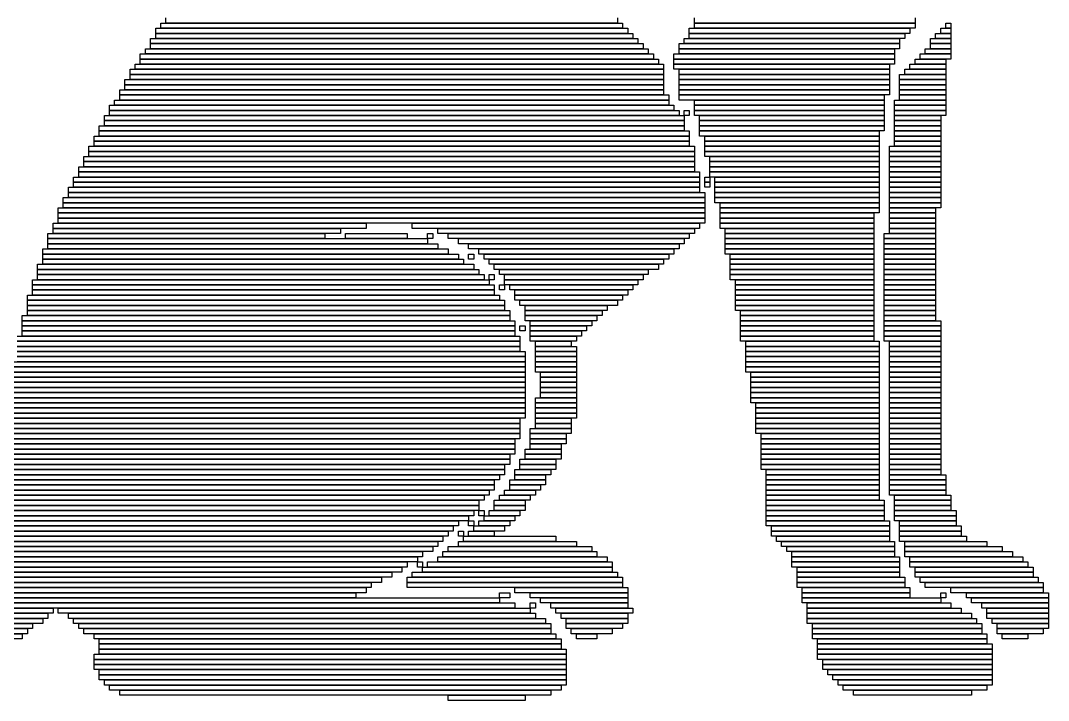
# Model space of a CAD drawing. Extents: x 95 to 861, y 112 to 960.
# Drawn here: x 195.7 to 396, y 600 to 732.5 of the extents above; entities that cross this region are included whole.
import ezdxf

# ---------------------------------------------------------------- set-up
doc = ezdxf.new("R2010")
doc.units = 0

msp = doc.modelspace()

# ---------------------------------------------------------------- linework, layer by layer
for p, q in [((223, 732), (313, 732)), ((223, 731), (223, 732)), ((224, 732), (224, 733)), ((312, 732), (224, 732)), ((312, 733), (312, 732)), ((313, 732), (313, 731)), ((327, 732), (327, 733)), ((370, 732), (327, 732)), ((327, 732), (370, 732)), ((327, 731), (327, 732)), ((370, 733), (370, 732)), ((370, 732), (370, 731)), ((376, 732), (377, 732)), ((376, 731), (376, 732)), ((377, 732), (377, 731)), ((222, 731), (314, 731)), ((222, 730), (222, 731)), ((314, 730), (222, 730)), ((222, 730), (315, 730)), ((222, 729), (222, 730)), ((313, 731), (223, 731)), ((314, 731), (314, 730)), ((315, 730), (315, 729)), ((326, 731), (369, 731)), ((326, 730), (326, 731)), ((369, 730), (326, 730)), ((326, 730), (368, 730)), ((326, 729), (326, 730)), ((370, 731), (327, 731)), ((368, 730), (368, 729)), ((369, 731), (369, 730)), ((374, 730), (377, 730)), ((374, 729), (374, 730)), ((375, 731), (377, 731)), ((375, 730), (375, 731)), ((377, 730), (375, 730)), ((377, 731), (376, 731)), ((377, 731), (377, 730)), ((377, 730), (377, 729)), ((221, 729), (316, 729)), ((221, 728), (221, 729)), ((316, 728), (221, 728)), ((221, 728), (317, 728)), ((221, 727), (221, 728)), ((315, 729), (222, 729)), ((316, 729), (316, 728)), ((317, 728), (317, 727)), ((324, 728), (367, 728)), ((324, 727), (324, 728)), ((325, 729), (367, 729)), ((325, 728), (325, 729)), ((367, 728), (325, 728)), ((368, 729), (326, 729)), ((367, 729), (367, 728)), ((367, 728), (367, 727)), ((373, 729), (377, 729)), ((373, 728), (373, 729)), ((377, 728), (373, 728)), ((373, 728), (377, 728)), ((373, 727), (373, 728)), ((377, 729), (374, 729)), ((377, 729), (377, 728)), ((377, 728), (377, 727)), ((219, 726), (319, 726)), ((219, 725), (219, 726)), ((220, 727), (318, 727)), ((220, 726), (220, 727)), ((318, 726), (220, 726)), ((317, 727), (221, 727)), ((318, 727), (318, 726)), ((319, 726), (319, 725)), ((323, 726), (366, 726)), ((323, 725), (323, 726)), ((367, 727), (324, 727)), ((324, 727), (366, 727)), ((324, 726), (324, 727)), ((366, 726), (324, 726)), ((366, 727), (366, 726)), ((366, 726), (366, 725)), ((371, 726), (377, 726)), ((371, 725), (371, 726)), ((372, 727), (377, 727)), ((372, 726), (372, 727)), ((377, 726), (372, 726)), ((377, 727), (373, 727)), ((377, 727), (377, 726)), ((377, 726), (377, 725)), ((218, 724), (321, 724)), ((218, 723), (218, 724)), ((319, 725), (219, 725)), ((219, 725), (320, 725)), ((219, 724), (219, 725)), ((320, 724), (219, 724)), ((320, 725), (320, 724)), ((321, 724), (321, 723)), ((366, 725), (323, 725)), ((323, 725), (366, 725)), ((323, 724), (323, 725)), ((366, 724), (323, 724)), ((323, 724), (365, 724)), ((323, 723), (323, 724)), ((365, 724), (365, 723)), ((366, 725), (366, 724)), ((369, 724), (376, 724)), ((369, 723), (369, 724)), ((370, 725), (376, 725)), ((370, 724), (370, 725)), ((376, 724), (370, 724)), ((377, 725), (371, 725)), ((376, 725), (376, 724)), ((376, 724), (376, 723)), ((217, 723), (321, 723)), ((217, 722), (217, 723)), ((321, 722), (217, 722)), ((217, 722), (321, 722)), ((217, 721), (217, 722)), ((321, 723), (218, 723)), ((321, 723), (321, 722)), ((321, 722), (321, 721)), ((365, 723), (323, 723)), ((324, 723), (365, 723)), ((324, 722), (324, 723)), ((365, 722), (324, 722)), ((324, 722), (365, 722)), ((324, 721), (324, 722)), ((365, 723), (365, 722)), ((365, 722), (365, 721)), ((367, 722), (376, 722)), ((367, 721), (367, 722)), ((368, 723), (376, 723)), ((368, 722), (368, 723)), ((376, 722), (368, 722)), ((376, 723), (369, 723)), ((376, 723), (376, 722)), ((376, 722), (376, 721)), ((216, 721), (321, 721)), ((216, 720), (216, 721)), ((321, 720), (216, 720)), ((216, 720), (321, 720)), ((216, 719), (216, 720)), ((321, 721), (217, 721)), ((321, 721), (321, 720)), ((321, 720), (321, 719)), ((365, 721), (324, 721)), ((324, 721), (365, 721)), ((324, 720), (324, 721)), ((365, 720), (324, 720)), ((324, 720), (365, 720)), ((324, 719), (324, 720)), ((365, 721), (365, 720)), ((365, 720), (365, 719)), ((376, 721), (367, 721)), ((367, 721), (376, 721)), ((367, 720), (367, 721)), ((376, 720), (367, 720)), ((367, 720), (376, 720)), ((367, 719), (367, 720)), ((376, 721), (376, 720)), ((376, 720), (376, 719)), ((215, 719), (321, 719)), ((215, 718), (215, 719)), ((321, 718), (215, 718)), ((215, 718), (322, 718)), ((215, 717), (215, 718)), ((321, 719), (216, 719)), ((321, 719), (321, 718)), ((322, 718), (322, 717)), ((365, 719), (324, 719)), ((324, 719), (365, 719)), ((324, 718), (324, 719)), ((365, 718), (324, 718)), ((324, 718), (364, 718)), ((324, 717), (324, 718)), ((364, 718), (364, 717)), ((365, 719), (365, 718)), ((376, 719), (367, 719)), ((367, 719), (376, 719)), ((367, 718), (367, 719)), ((376, 718), (367, 718)), ((367, 718), (376, 718)), ((367, 717), (367, 718)), ((376, 719), (376, 718)), ((376, 718), (376, 717)), ((213, 716), (323, 716)), ((213, 715), (213, 716)), ((214, 717), (322, 717)), ((214, 716), (214, 717)), ((322, 716), (214, 716)), ((322, 717), (215, 717)), ((322, 717), (322, 716)), ((323, 716), (323, 715)), ((364, 717), (324, 717)), ((327, 717), (364, 717)), ((327, 716), (327, 717)), ((364, 716), (327, 716)), ((327, 716), (364, 716)), ((327, 715), (327, 716)), ((364, 717), (364, 716)), ((364, 716), (364, 715)), ((366, 717), (376, 717)), ((366, 716), (366, 717)), ((376, 716), (366, 716)), ((366, 716), (376, 716)), ((366, 715), (366, 716)), ((376, 717), (367, 717)), ((376, 717), (376, 716)), ((376, 716), (376, 715)), ((212, 714), (325, 714)), ((212, 713), (212, 714)), ((323, 715), (213, 715)), ((213, 715), (324, 715)), ((213, 714), (213, 715)), ((324, 714), (213, 714)), ((324, 715), (324, 714)), ((325, 715), (326, 715)), ((325, 714), (325, 715)), ((326, 714), (325, 714)), ((325, 714), (325, 713)), ((326, 715), (326, 714)), ((364, 715), (327, 715)), ((327, 715), (364, 715)), ((327, 714), (327, 715)), ((364, 714), (327, 714)), ((328, 714), (364, 714)), ((328, 713), (328, 714)), ((364, 715), (364, 714)), ((364, 714), (364, 713)), ((376, 715), (366, 715)), ((366, 715), (376, 715)), ((366, 714), (366, 715)), ((376, 714), (366, 714)), ((366, 714), (375, 714)), ((366, 713), (366, 714)), ((375, 714), (375, 713)), ((376, 715), (376, 714)), ((211, 712), (325, 712)), ((211, 711), (211, 712)), ((325, 713), (212, 713)), ((212, 713), (325, 713)), ((212, 712), (212, 713)), ((325, 712), (212, 712)), ((325, 713), (325, 712)), ((325, 712), (325, 711)), ((364, 713), (328, 713)), ((328, 713), (364, 713)), ((328, 712), (328, 713)), ((364, 712), (328, 712)), ((328, 712), (364, 712)), ((328, 711), (328, 712)), ((364, 713), (364, 712)), ((364, 712), (364, 711)), ((375, 713), (366, 713)), ((366, 713), (375, 713)), ((366, 712), (366, 713)), ((375, 712), (366, 712)), ((366, 712), (375, 712)), ((366, 711), (366, 712)), ((375, 713), (375, 712)), ((375, 712), (375, 711)), ((210, 710), (326, 710)), ((210, 709), (210, 710)), ((325, 711), (211, 711)), ((211, 711), (326, 711)), ((211, 710), (211, 711)), ((326, 710), (211, 710)), ((326, 711), (326, 710)), ((326, 710), (326, 709)), ((364, 711), (328, 711)), ((328, 711), (363, 711)), ((328, 710), (328, 711)), ((363, 710), (328, 710)), ((329, 710), (363, 710)), ((329, 709), (329, 710)), ((363, 711), (363, 710)), ((363, 710), (363, 709)), ((375, 711), (366, 711)), ((366, 711), (375, 711)), ((366, 710), (366, 711)), ((375, 710), (366, 710)), ((366, 710), (375, 710)), ((366, 709), (366, 710)), ((375, 711), (375, 710)), ((375, 710), (375, 709)), ((209, 708), (327, 708)), ((209, 707), (209, 708)), ((326, 709), (210, 709)), ((210, 709), (326, 709)), ((210, 708), (210, 709)), ((326, 708), (210, 708)), ((326, 709), (326, 708)), ((327, 708), (327, 707)), ((363, 709), (329, 709)), ((329, 709), (363, 709)), ((329, 708), (329, 709)), ((363, 708), (329, 708)), ((329, 708), (363, 708)), ((329, 707), (329, 708)), ((363, 709), (363, 708)), ((363, 708), (363, 707)), ((365, 708), (375, 708)), ((365, 707), (365, 708)), ((375, 709), (366, 709)), ((366, 709), (375, 709)), ((366, 708), (366, 709)), ((375, 708), (366, 708)), ((375, 709), (375, 708)), ((375, 708), (375, 707)), ((208, 706), (327, 706)), ((208, 705), (208, 706)), ((327, 707), (209, 707)), ((209, 707), (327, 707)), ((209, 706), (209, 707)), ((327, 706), (209, 706)), ((327, 707), (327, 706)), ((327, 706), (327, 705)), ((363, 707), (329, 707)), ((329, 707), (363, 707)), ((329, 706), (329, 707)), ((363, 706), (329, 706)), ((330, 706), (363, 706)), ((330, 705), (330, 706)), ((363, 707), (363, 706)), ((363, 706), (363, 705)), ((375, 707), (365, 707)), ((365, 707), (375, 707)), ((365, 706), (365, 707)), ((375, 706), (365, 706)), ((365, 706), (375, 706)), ((365, 705), (365, 706)), ((375, 707), (375, 706)), ((375, 706), (375, 705)), ((207, 704), (327, 704)), ((207, 703), (207, 704)), ((327, 705), (208, 705)), ((208, 705), (327, 705)), ((208, 704), (208, 705)), ((327, 704), (208, 704)), ((327, 705), (327, 704)), ((327, 704), (327, 703)), ((363, 705), (330, 705)), ((330, 705), (363, 705)), ((330, 704), (330, 705)), ((363, 704), (330, 704)), ((330, 704), (363, 704)), ((330, 703), (330, 704)), ((363, 705), (363, 704)), ((363, 704), (363, 703)), ((375, 705), (365, 705)), ((365, 705), (375, 705)), ((365, 704), (365, 705)), ((375, 704), (365, 704)), ((365, 704), (375, 704)), ((365, 703), (365, 704)), ((375, 705), (375, 704)), ((375, 704), (375, 703)), ((206, 702), (328, 702)), ((206, 701), (206, 702)), ((327, 703), (207, 703)), ((207, 703), (328, 703)), ((207, 702), (207, 703)), ((328, 702), (207, 702)), ((328, 703), (328, 702)), ((328, 702), (328, 701)), ((329, 702), (330, 702)), ((329, 701), (329, 702)), ((363, 703), (330, 703)), ((330, 703), (363, 703)), ((330, 702), (330, 703)), ((363, 702), (330, 702)), ((330, 702), (330, 701)), ((331, 702), (363, 702)), ((331, 701), (331, 702)), ((363, 703), (363, 702)), ((363, 702), (363, 701)), ((375, 703), (365, 703)), ((365, 703), (375, 703)), ((365, 702), (365, 703)), ((375, 702), (365, 702)), ((365, 702), (375, 702)), ((365, 701), (365, 702)), ((375, 703), (375, 702)), ((375, 702), (375, 701)), ((205, 700), (328, 700)), ((205, 699), (205, 700)), ((328, 701), (206, 701)), ((206, 701), (328, 701)), ((206, 700), (206, 701)), ((328, 700), (206, 700)), ((328, 701), (328, 700)), ((328, 700), (328, 699)), ((330, 701), (329, 701)), ((329, 701), (330, 701)), ((329, 700), (329, 701)), ((330, 700), (329, 700)), ((330, 701), (330, 700)), ((363, 701), (331, 701)), ((331, 701), (363, 701)), ((331, 700), (331, 701)), ((363, 700), (331, 700)), ((331, 700), (363, 700)), ((331, 699), (331, 700)), ((363, 701), (363, 700)), ((363, 700), (363, 699)), ((375, 701), (365, 701)), ((365, 701), (375, 701)), ((365, 700), (365, 701)), ((375, 700), (365, 700)), ((365, 700), (375, 700)), ((365, 699), (365, 700)), ((375, 701), (375, 700)), ((375, 700), (375, 699)), ((204, 698), (329, 698)), ((204, 697), (204, 698)), ((328, 699), (205, 699)), ((205, 699), (329, 699)), ((205, 698), (205, 699)), ((329, 698), (205, 698)), ((329, 699), (329, 698)), ((329, 698), (329, 697)), ((363, 699), (331, 699)), ((331, 699), (363, 699)), ((331, 698), (331, 699)), ((363, 698), (331, 698)), ((331, 698), (363, 698)), ((331, 697), (331, 698)), ((363, 699), (363, 698)), ((363, 698), (363, 697)), ((375, 699), (365, 699)), ((365, 699), (375, 699)), ((365, 698), (365, 699)), ((375, 698), (365, 698)), ((365, 698), (375, 698)), ((365, 697), (365, 698)), ((375, 699), (375, 698)), ((375, 698), (375, 697)), ((203, 696), (329, 696)), ((203, 695), (203, 696)), ((329, 697), (204, 697)), ((204, 697), (329, 697)), ((204, 696), (204, 697)), ((329, 696), (204, 696)), ((329, 697), (329, 696)), ((329, 696), (329, 695)), ((363, 697), (331, 697)), ((332, 697), (363, 697)), ((332, 696), (332, 697)), ((363, 696), (332, 696)), ((332, 696), (363, 696)), ((332, 695), (332, 696)), ((363, 697), (363, 696)), ((363, 696), (363, 695)), ((375, 697), (365, 697)), ((365, 697), (375, 697)), ((365, 696), (365, 697)), ((375, 696), (365, 696)), ((365, 696), (374, 696)), ((365, 695), (365, 696)), ((374, 696), (374, 695)), ((375, 697), (375, 696)), ((329, 695), (203, 695)), ((203, 695), (329, 695)), ((203, 694), (203, 695)), ((329, 694), (203, 694)), ((203, 694), (329, 694)), ((203, 693), (203, 694)), ((329, 695), (329, 694)), ((329, 694), (329, 693)), ((363, 695), (332, 695)), ((332, 695), (362, 695)), ((332, 694), (332, 695)), ((362, 694), (332, 694)), ((332, 694), (362, 694)), ((332, 693), (332, 694)), ((362, 695), (362, 694)), ((362, 694), (362, 693)), ((374, 695), (365, 695)), ((365, 695), (374, 695)), ((365, 694), (365, 695)), ((374, 694), (365, 694)), ((365, 694), (374, 694)), ((365, 693), (365, 694)), ((374, 695), (374, 694)), ((374, 694), (374, 693)), ((202, 693), (263, 693)), ((202, 692), (202, 693)), ((263, 692), (202, 692)), ((202, 692), (258, 692)), ((202, 691), (202, 692)), ((329, 693), (203, 693)), ((258, 692), (258, 691)), ((263, 693), (263, 692)), ((272, 693), (328, 693)), ((272, 692), (272, 693)), ((328, 692), (272, 692)), ((277, 692), (327, 692)), ((277, 691), (277, 692)), ((327, 692), (327, 691)), ((328, 693), (328, 692)), ((362, 693), (332, 693)), ((332, 693), (362, 693)), ((332, 692), (332, 693)), ((362, 692), (332, 692)), ((333, 692), (362, 692)), ((333, 691), (333, 692)), ((362, 693), (362, 692)), ((362, 692), (362, 691)), ((374, 693), (365, 693)), ((365, 693), (374, 693)), ((365, 692), (365, 693)), ((374, 692), (365, 692)), ((365, 692), (374, 692)), ((365, 691), (365, 692)), ((374, 693), (374, 692)), ((374, 692), (374, 691)), ((201, 691), (255, 691)), ((201, 690), (201, 691)), ((255, 690), (201, 690)), ((201, 690), (275, 690)), ((201, 689), (201, 690)), ((258, 691), (202, 691)), ((255, 691), (255, 690)), ((259, 691), (271, 691)), ((259, 690), (259, 691)), ((271, 690), (259, 690)), ((271, 691), (271, 690)), ((275, 691), (276, 691)), ((275, 690), (275, 691)), ((276, 690), (275, 690)), ((275, 690), (275, 689)), ((276, 691), (276, 690)), ((327, 691), (277, 691)), ((279, 691), (326, 691)), ((279, 690), (279, 691)), ((326, 690), (279, 690)), ((281, 690), (325, 690)), ((281, 689), (281, 690)), ((325, 690), (325, 689)), ((326, 691), (326, 690)), ((362, 691), (333, 691)), ((333, 691), (362, 691)), ((333, 690), (333, 691)), ((362, 690), (333, 690)), ((333, 690), (362, 690)), ((333, 689), (333, 690)), ((362, 691), (362, 690)), ((362, 690), (362, 689)), ((364, 691), (374, 691)), ((364, 690), (364, 691)), ((374, 690), (364, 690)), ((364, 690), (374, 690)), ((364, 689), (364, 690)), ((374, 691), (365, 691)), ((374, 691), (374, 690)), ((374, 690), (374, 689)), ((200, 688), (279, 688)), ((200, 687), (200, 688)), ((275, 689), (201, 689)), ((201, 689), (277, 689)), ((201, 688), (201, 689)), ((277, 688), (201, 688)), ((277, 689), (277, 688)), ((279, 688), (279, 687)), ((325, 689), (281, 689)), ((283, 689), (324, 689)), ((283, 688), (283, 689)), ((324, 688), (283, 688)), ((285, 688), (323, 688)), ((285, 687), (285, 688)), ((323, 688), (323, 687)), ((324, 689), (324, 688)), ((362, 689), (333, 689)), ((333, 689), (362, 689)), ((333, 688), (333, 689)), ((362, 688), (333, 688)), ((333, 688), (362, 688)), ((333, 687), (333, 688)), ((362, 689), (362, 688)), ((362, 688), (362, 687)), ((374, 689), (364, 689)), ((364, 689), (374, 689)), ((364, 688), (364, 689)), ((374, 688), (364, 688)), ((364, 688), (374, 688)), ((364, 687), (364, 688)), ((374, 689), (374, 688)), ((374, 688), (374, 687)), ((279, 687), (200, 687)), ((200, 687), (281, 687)), ((200, 686), (200, 687)), ((281, 686), (200, 686)), ((200, 686), (282, 686)), ((200, 685), (200, 686)), ((281, 687), (281, 686)), ((282, 686), (282, 685)), ((283, 687), (284, 687)), ((283, 686), (283, 687)), ((284, 686), (283, 686)), ((284, 687), (284, 686)), ((323, 687), (285, 687)), ((286, 687), (322, 687)), ((286, 686), (286, 687)), ((322, 686), (286, 686)), ((287, 686), (321, 686)), ((287, 685), (287, 686)), ((321, 686), (321, 685)), ((322, 687), (322, 686)), ((362, 687), (333, 687)), ((334, 687), (362, 687)), ((334, 686), (334, 687)), ((362, 686), (334, 686)), ((334, 686), (362, 686)), ((334, 685), (334, 686)), ((362, 687), (362, 686)), ((362, 686), (362, 685)), ((374, 687), (364, 687)), ((364, 687), (374, 687)), ((364, 686), (364, 687)), ((374, 686), (364, 686)), ((364, 686), (374, 686)), ((364, 685), (364, 686)), ((374, 687), (374, 686)), ((374, 686), (374, 685)), ((199, 685), (284, 685)), ((199, 684), (199, 685)), ((284, 684), (199, 684)), ((199, 684), (285, 684)), ((199, 683), (199, 684)), ((282, 685), (200, 685)), ((284, 685), (284, 684)), ((285, 684), (285, 683)), ((321, 685), (287, 685)), ((288, 685), (320, 685)), ((288, 684), (288, 685)), ((320, 684), (288, 684)), ((289, 684), (318, 684)), ((289, 683), (289, 684)), ((318, 684), (318, 683)), ((320, 685), (320, 684)), ((362, 685), (334, 685)), ((334, 685), (362, 685)), ((334, 684), (334, 685)), ((362, 684), (334, 684)), ((334, 684), (362, 684)), ((334, 683), (334, 684)), ((362, 685), (362, 684)), ((362, 684), (362, 683)), ((374, 685), (364, 685)), ((364, 685), (374, 685)), ((364, 684), (364, 685)), ((374, 684), (364, 684)), ((364, 684), (374, 684)), ((364, 683), (364, 684)), ((374, 685), (374, 684)), ((374, 684), (374, 683)), ((198, 682), (287, 682)), ((198, 681), (198, 682)), ((285, 683), (199, 683)), ((199, 683), (286, 683)), ((199, 682), (199, 683)), ((286, 682), (199, 682)), ((286, 683), (286, 682)), ((287, 683), (288, 683)), ((287, 682), (287, 683)), ((288, 682), (287, 682)), ((287, 682), (287, 681)), ((288, 683), (288, 682)), ((318, 683), (289, 683)), ((290, 683), (317, 683)), ((290, 682), (290, 683)), ((317, 682), (290, 682)), ((290, 682), (316, 682)), ((290, 681), (290, 682)), ((316, 682), (316, 681)), ((317, 683), (317, 682)), ((362, 683), (334, 683)), ((334, 683), (362, 683)), ((334, 682), (334, 683)), ((362, 682), (334, 682)), ((335, 682), (362, 682)), ((335, 681), (335, 682)), ((362, 683), (362, 682)), ((362, 682), (362, 681)), ((374, 683), (364, 683)), ((364, 683), (374, 683)), ((364, 682), (364, 683)), ((374, 682), (364, 682)), ((364, 682), (374, 682)), ((364, 681), (364, 682)), ((374, 683), (374, 682)), ((374, 682), (374, 681)), ((287, 681), (198, 681)), ((198, 681), (288, 681)), ((198, 680), (198, 681)), ((288, 680), (198, 680)), ((198, 680), (288, 680)), ((198, 679), (198, 680)), ((288, 681), (288, 680)), ((288, 680), (288, 679)), ((289, 681), (290, 681)), ((289, 680), (289, 681)), ((290, 680), (289, 680)), ((316, 681), (290, 681)), ((290, 681), (290, 680)), ((291, 681), (315, 681)), ((291, 680), (291, 681)), ((315, 680), (291, 680)), ((292, 680), (314, 680)), ((292, 679), (292, 680)), ((314, 680), (314, 679)), ((315, 681), (315, 680)), ((362, 681), (335, 681)), ((335, 681), (362, 681)), ((335, 680), (335, 681)), ((362, 680), (335, 680)), ((335, 680), (362, 680)), ((335, 679), (335, 680)), ((362, 681), (362, 680)), ((362, 680), (362, 679)), ((374, 681), (364, 681)), ((364, 681), (374, 681)), ((364, 680), (364, 681)), ((374, 680), (364, 680)), ((364, 680), (374, 680)), ((364, 679), (364, 680)), ((374, 681), (374, 680)), ((374, 680), (374, 679)), ((197, 679), (289, 679)), ((197, 678), (197, 679)), ((289, 678), (197, 678)), ((197, 678), (290, 678)), ((197, 677), (197, 678)), ((288, 679), (198, 679)), ((289, 679), (289, 678)), ((290, 678), (290, 677)), ((314, 679), (292, 679)), ((292, 679), (313, 679)), ((292, 678), (292, 679)), ((313, 678), (292, 678)), ((293, 678), (312, 678)), ((293, 677), (293, 678)), ((312, 678), (312, 677)), ((313, 679), (313, 678)), ((362, 679), (335, 679)), ((335, 679), (362, 679)), ((335, 678), (335, 679)), ((362, 678), (335, 678)), ((335, 678), (362, 678)), ((335, 677), (335, 678)), ((362, 679), (362, 678)), ((362, 678), (362, 677)), ((374, 679), (364, 679)), ((364, 679), (374, 679)), ((364, 678), (364, 679)), ((374, 678), (364, 678)), ((364, 678), (374, 678)), ((364, 677), (364, 678)), ((374, 679), (374, 678)), ((374, 678), (374, 677)), ((290, 677), (197, 677)), ((197, 677), (290, 677)), ((197, 676), (197, 677)), ((290, 676), (197, 676)), ((197, 676), (291, 676)), ((197, 675), (197, 676)), ((290, 677), (290, 676)), ((291, 676), (291, 675)), ((312, 677), (293, 677)), ((294, 677), (310, 677)), ((294, 676), (294, 677)), ((310, 676), (294, 676)), ((294, 676), (309, 676)), ((294, 675), (294, 676)), ((309, 676), (309, 675)), ((310, 677), (310, 676)), ((362, 677), (335, 677)), ((335, 677), (362, 677)), ((335, 676), (335, 677)), ((362, 676), (335, 676)), ((336, 676), (362, 676)), ((336, 675), (336, 676)), ((362, 677), (362, 676)), ((362, 676), (362, 675)), ((374, 677), (364, 677)), ((364, 677), (374, 677)), ((364, 676), (364, 677)), ((374, 676), (364, 676)), ((364, 676), (374, 676)), ((364, 675), (364, 676)), ((374, 677), (374, 676)), ((374, 676), (374, 675)), ((196, 675), (291, 675)), ((196, 674), (196, 675)), ((291, 674), (196, 674)), ((196, 674), (292, 674)), ((196, 673), (196, 674)), ((291, 675), (197, 675)), ((291, 675), (291, 674)), ((292, 674), (292, 673)), ((309, 675), (294, 675)), ((294, 675), (308, 675)), ((294, 674), (294, 675)), ((308, 674), (294, 674)), ((295, 674), (307, 674)), ((295, 673), (295, 674)), ((307, 674), (307, 673)), ((308, 675), (308, 674)), ((362, 675), (336, 675)), ((336, 675), (362, 675)), ((336, 674), (336, 675)), ((362, 674), (336, 674)), ((336, 674), (362, 674)), ((336, 673), (336, 674)), ((362, 675), (362, 674)), ((362, 674), (362, 673)), ((374, 675), (364, 675)), ((364, 675), (374, 675)), ((364, 674), (364, 675)), ((374, 674), (364, 674)), ((364, 674), (375, 674)), ((364, 673), (364, 674)), ((374, 675), (374, 674)), ((375, 674), (375, 673)), ((292, 673), (196, 673)), ((196, 673), (292, 673)), ((196, 672), (196, 673)), ((292, 672), (196, 672)), ((196, 672), (292, 672)), ((196, 671), (196, 672)), ((292, 673), (292, 672)), ((292, 672), (292, 671)), ((293, 673), (294, 673)), ((293, 672), (293, 673)), ((294, 672), (293, 672)), ((294, 673), (294, 672)), ((307, 673), (295, 673)), ((295, 673), (306, 673)), ((295, 672), (295, 673)), ((306, 672), (295, 672)), ((295, 672), (305, 672)), ((295, 671), (295, 672)), ((305, 672), (305, 671)), ((306, 673), (306, 672)), ((362, 673), (336, 673)), ((336, 673), (362, 673)), ((336, 672), (336, 673)), ((362, 672), (336, 672)), ((336, 672), (362, 672)), ((336, 671), (336, 672)), ((362, 673), (362, 672)), ((362, 672), (362, 671)), ((375, 673), (364, 673)), ((364, 673), (375, 673)), ((364, 672), (364, 673)), ((375, 672), (364, 672)), ((364, 672), (375, 672)), ((364, 671), (364, 672)), ((375, 673), (375, 672)), ((375, 672), (375, 671)), ((195, 671), (293, 671)), ((293, 670), (195, 670)), ((195, 670), (293, 670)), ((292, 671), (196, 671)), ((293, 671), (293, 670)), ((293, 670), (293, 669)), ((305, 671), (295, 671)), ((295, 671), (304, 671)), ((295, 670), (295, 671)), ((304, 670), (295, 670)), ((296, 670), (303, 670)), ((296, 669), (296, 670)), ((303, 670), (303, 669)), ((304, 671), (304, 670)), ((362, 671), (336, 671)), ((336, 671), (362, 671)), ((336, 670), (336, 671)), ((362, 670), (336, 670)), ((337, 670), (363, 670)), ((337, 669), (337, 670)), ((362, 671), (362, 670)), ((363, 670), (363, 669)), ((375, 671), (364, 671)), ((364, 671), (375, 671)), ((364, 670), (364, 671)), ((375, 670), (364, 670)), ((365, 670), (375, 670)), ((365, 669), (365, 670)), ((375, 671), (375, 670)), ((375, 670), (375, 669)), ((293, 669), (195, 669)), ((195, 669), (293, 669)), ((293, 668), (195, 668)), ((195, 668), (294, 668)), ((293, 669), (293, 668)), ((294, 668), (294, 667)), ((303, 669), (296, 669)), ((296, 669), (304, 669)), ((296, 668), (296, 669)), ((304, 668), (296, 668)), ((296, 668), (304, 668)), ((296, 667), (296, 668)), ((304, 669), (304, 668)), ((304, 668), (304, 667)), ((363, 669), (337, 669)), ((337, 669), (363, 669)), ((337, 668), (337, 669)), ((363, 668), (337, 668)), ((337, 668), (363, 668)), ((337, 667), (337, 668)), ((363, 669), (363, 668)), ((363, 668), (363, 667)), ((375, 669), (365, 669)), ((365, 669), (375, 669)), ((365, 668), (365, 669)), ((375, 668), (365, 668)), ((365, 668), (375, 668)), ((365, 667), (365, 668)), ((375, 669), (375, 668)), ((375, 668), (375, 667)), ((194, 666), (294, 666)), ((294, 667), (195, 667)), ((195, 667), (294, 667)), ((294, 666), (195, 666)), ((294, 667), (294, 666)), ((294, 666), (294, 665)), ((304, 667), (296, 667)), ((296, 667), (304, 667)), ((296, 666), (296, 667)), ((304, 666), (296, 666)), ((296, 666), (304, 666)), ((296, 665), (296, 666)), ((304, 667), (304, 666)), ((304, 666), (304, 665)), ((363, 667), (337, 667)), ((337, 667), (363, 667)), ((337, 666), (337, 667)), ((363, 666), (337, 666)), ((337, 666), (363, 666)), ((337, 665), (337, 666)), ((363, 667), (363, 666)), ((363, 666), (363, 665)), ((375, 667), (365, 667)), ((365, 667), (375, 667)), ((365, 666), (365, 667)), ((375, 666), (365, 666)), ((365, 666), (375, 666)), ((365, 665), (365, 666)), ((375, 667), (375, 666)), ((375, 666), (375, 665)), ((294, 665), (194, 665)), ((194, 665), (294, 665)), ((294, 664), (194, 664)), ((194, 664), (294, 664)), ((294, 665), (294, 664)), ((294, 664), (294, 663)), ((304, 665), (296, 665)), ((296, 665), (304, 665)), ((296, 664), (296, 665)), ((304, 664), (296, 664)), ((297, 664), (304, 664)), ((297, 663), (297, 664)), ((304, 665), (304, 664)), ((304, 664), (304, 663)), ((363, 665), (337, 665)), ((337, 665), (363, 665)), ((337, 664), (337, 665)), ((363, 664), (337, 664)), ((338, 664), (363, 664)), ((338, 663), (338, 664)), ((363, 665), (363, 664)), ((363, 664), (363, 663)), ((375, 665), (365, 665)), ((365, 665), (375, 665)), ((365, 664), (365, 665)), ((375, 664), (365, 664)), ((365, 664), (375, 664)), ((365, 663), (365, 664)), ((375, 665), (375, 664)), ((375, 664), (375, 663)), ((294, 663), (194, 663)), ((194, 663), (294, 663)), ((294, 662), (194, 662)), ((194, 662), (294, 662)), ((294, 663), (294, 662)), ((294, 662), (294, 661)), ((304, 663), (297, 663)), ((297, 663), (304, 663)), ((297, 662), (297, 663)), ((304, 662), (297, 662)), ((297, 662), (304, 662)), ((297, 661), (297, 662)), ((304, 663), (304, 662)), ((304, 662), (304, 661)), ((363, 663), (338, 663)), ((338, 663), (363, 663)), ((338, 662), (338, 663)), ((363, 662), (338, 662)), ((338, 662), (363, 662)), ((338, 661), (338, 662)), ((363, 663), (363, 662)), ((363, 662), (363, 661)), ((375, 663), (365, 663)), ((365, 663), (375, 663)), ((365, 662), (365, 663)), ((375, 662), (365, 662)), ((365, 662), (375, 662)), ((365, 661), (365, 662)), ((375, 663), (375, 662)), ((375, 662), (375, 661)), ((294, 661), (194, 661)), ((194, 661), (294, 661)), ((294, 660), (194, 660)), ((194, 660), (294, 660)), ((294, 661), (294, 660)), ((294, 660), (294, 659)), ((304, 661), (297, 661)), ((297, 661), (304, 661)), ((297, 660), (297, 661)), ((304, 660), (297, 660)), ((297, 660), (304, 660)), ((297, 659), (297, 660)), ((304, 661), (304, 660)), ((304, 660), (304, 659)), ((363, 661), (338, 661)), ((338, 661), (363, 661)), ((338, 660), (338, 661)), ((363, 660), (338, 660)), ((338, 660), (363, 660)), ((338, 659), (338, 660)), ((363, 661), (363, 660)), ((363, 660), (363, 659)), ((375, 661), (365, 661)), ((365, 661), (375, 661)), ((365, 660), (365, 661)), ((375, 660), (365, 660)), ((365, 660), (375, 660)), ((365, 659), (365, 660)), ((375, 661), (375, 660)), ((375, 660), (375, 659)), ((193, 658), (294, 658)), ((294, 659), (194, 659)), ((194, 659), (294, 659)), ((294, 658), (194, 658)), ((294, 659), (294, 658)), ((294, 658), (294, 657)), ((296, 659), (304, 659)), ((296, 658), (296, 659)), ((304, 658), (296, 658)), ((296, 658), (304, 658)), ((296, 657), (296, 658)), ((304, 659), (297, 659)), ((304, 659), (304, 658)), ((304, 658), (304, 657)), ((363, 659), (338, 659)), ((338, 659), (363, 659)), ((338, 658), (338, 659)), ((363, 658), (338, 658)), ((339, 658), (363, 658)), ((339, 657), (339, 658)), ((363, 659), (363, 658)), ((363, 658), (363, 657)), ((375, 659), (365, 659)), ((365, 659), (375, 659)), ((365, 658), (365, 659)), ((375, 658), (365, 658)), ((365, 658), (375, 658)), ((365, 657), (365, 658)), ((375, 659), (375, 658)), ((375, 658), (375, 657)), ((294, 657), (193, 657)), ((193, 657), (294, 657)), ((294, 656), (193, 656)), ((193, 656), (294, 656)), ((294, 657), (294, 656)), ((294, 656), (294, 655)), ((304, 657), (296, 657)), ((296, 657), (304, 657)), ((296, 656), (296, 657)), ((304, 656), (296, 656)), ((296, 656), (304, 656)), ((296, 655), (296, 656)), ((304, 657), (304, 656)), ((304, 656), (304, 655)), ((363, 657), (339, 657)), ((339, 657), (363, 657)), ((339, 656), (339, 657)), ((363, 656), (339, 656)), ((339, 656), (363, 656)), ((339, 655), (339, 656)), ((363, 657), (363, 656)), ((363, 656), (363, 655)), ((375, 657), (365, 657)), ((365, 657), (375, 657)), ((365, 656), (365, 657)), ((375, 656), (365, 656)), ((365, 656), (375, 656)), ((365, 655), (365, 656)), ((375, 657), (375, 656)), ((375, 656), (375, 655)), ((294, 655), (193, 655)), ((193, 655), (293, 655)), ((293, 654), (193, 654)), ((193, 654), (293, 654)), ((293, 655), (293, 654)), ((293, 654), (293, 653)), ((304, 655), (296, 655)), ((296, 655), (303, 655)), ((296, 654), (296, 655)), ((303, 654), (296, 654)), ((296, 654), (303, 654)), ((296, 653), (296, 654)), ((303, 655), (303, 654)), ((303, 654), (303, 653)), ((363, 655), (339, 655)), ((339, 655), (363, 655)), ((339, 654), (339, 655)), ((363, 654), (339, 654)), ((339, 654), (363, 654)), ((339, 653), (339, 654)), ((363, 655), (363, 654)), ((363, 654), (363, 653)), ((375, 655), (365, 655)), ((365, 655), (375, 655)), ((365, 654), (365, 655)), ((375, 654), (365, 654)), ((365, 654), (375, 654)), ((365, 653), (365, 654)), ((375, 655), (375, 654)), ((375, 654), (375, 653)), ((293, 653), (193, 653)), ((193, 653), (293, 653)), ((293, 652), (193, 652)), ((193, 652), (293, 652)), ((293, 653), (293, 652)), ((293, 652), (293, 651)), ((295, 653), (303, 653)), ((295, 652), (295, 653)), ((303, 652), (295, 652)), ((295, 652), (302, 652)), ((295, 651), (295, 652)), ((303, 653), (296, 653)), ((302, 652), (302, 651)), ((303, 653), (303, 652)), ((363, 653), (339, 653)), ((339, 653), (363, 653)), ((339, 652), (339, 653)), ((363, 652), (339, 652)), ((340, 652), (363, 652)), ((340, 651), (340, 652)), ((363, 653), (363, 652)), ((363, 652), (363, 651)), ((375, 653), (365, 653)), ((365, 653), (375, 653)), ((365, 652), (365, 653)), ((375, 652), (365, 652)), ((365, 652), (375, 652)), ((365, 651), (365, 652)), ((375, 653), (375, 652)), ((375, 652), (375, 651)), ((293, 651), (193, 651)), ((193, 651), (292, 651)), ((292, 650), (193, 650)), ((193, 650), (292, 650)), ((292, 651), (292, 650)), ((292, 650), (292, 649)), ((302, 651), (295, 651)), ((295, 651), (302, 651)), ((295, 650), (295, 651)), ((302, 650), (295, 650)), ((295, 650), (301, 650)), ((295, 649), (295, 650)), ((301, 650), (301, 649)), ((302, 651), (302, 650)), ((363, 651), (340, 651)), ((340, 651), (363, 651)), ((340, 650), (340, 651)), ((363, 650), (340, 650)), ((340, 650), (363, 650)), ((340, 649), (340, 650)), ((363, 651), (363, 650)), ((363, 650), (363, 649)), ((375, 651), (365, 651)), ((365, 651), (375, 651)), ((365, 650), (365, 651)), ((375, 650), (365, 650)), ((365, 650), (375, 650)), ((365, 649), (365, 650)), ((375, 651), (375, 650)), ((375, 650), (375, 649)), ((292, 649), (193, 649)), ((193, 649), (292, 649)), ((292, 648), (193, 648)), ((193, 648), (291, 648)), ((291, 648), (291, 647)), ((292, 649), (292, 648)), ((294, 649), (301, 649)), ((294, 648), (294, 649)), ((301, 648), (294, 648)), ((294, 648), (301, 648)), ((294, 647), (294, 648)), ((301, 649), (295, 649)), ((301, 649), (301, 648)), ((301, 648), (301, 647)), ((363, 649), (340, 649)), ((340, 649), (363, 649)), ((340, 648), (340, 649)), ((363, 648), (340, 648)), ((340, 648), (363, 648)), ((340, 647), (340, 648)), ((363, 649), (363, 648)), ((363, 648), (363, 647)), ((375, 649), (365, 649)), ((365, 649), (375, 649)), ((365, 648), (365, 649)), ((375, 648), (365, 648)), ((365, 648), (375, 648)), ((365, 647), (365, 648)), ((375, 649), (375, 648)), ((375, 648), (375, 647)), ((291, 647), (193, 647)), ((193, 647), (291, 647)), ((291, 646), (193, 646)), ((193, 646), (290, 646)), ((290, 646), (290, 645)), ((291, 647), (291, 646)), ((293, 647), (300, 647)), ((293, 646), (293, 647)), ((300, 646), (293, 646)), ((293, 646), (300, 646)), ((293, 645), (293, 646)), ((301, 647), (294, 647)), ((300, 647), (300, 646)), ((300, 646), (300, 645)), ((363, 647), (340, 647)), ((340, 647), (363, 647)), ((340, 646), (340, 647)), ((363, 646), (340, 646)), ((340, 646), (363, 646)), ((340, 645), (340, 646)), ((363, 647), (363, 646)), ((363, 646), (363, 645)), ((375, 647), (365, 647)), ((365, 647), (375, 647)), ((365, 646), (365, 647)), ((375, 646), (365, 646)), ((365, 646), (375, 646)), ((365, 645), (365, 646)), ((375, 647), (375, 646)), ((375, 646), (375, 645)), ((290, 645), (193, 645)), ((193, 645), (290, 645)), ((290, 644), (193, 644)), ((193, 644), (289, 644)), ((289, 644), (289, 643)), ((290, 645), (290, 644)), ((292, 645), (299, 645)), ((292, 644), (292, 645)), ((299, 644), (292, 644)), ((292, 644), (298, 644)), ((292, 643), (292, 644)), ((300, 645), (293, 645)), ((298, 644), (298, 643)), ((299, 645), (299, 644)), ((363, 645), (340, 645)), ((341, 645), (363, 645)), ((341, 644), (341, 645)), ((363, 644), (341, 644)), ((341, 644), (363, 644)), ((341, 643), (341, 644)), ((363, 645), (363, 644)), ((363, 644), (363, 643)), ((375, 645), (365, 645)), ((365, 645), (375, 645)), ((365, 644), (365, 645)), ((375, 644), (365, 644)), ((365, 644), (376, 644)), ((365, 643), (365, 644)), ((375, 645), (375, 644)), ((376, 644), (376, 643)), ((289, 643), (193, 643)), ((193, 643), (288, 643)), ((288, 642), (193, 642)), ((193, 642), (288, 642)), ((288, 643), (288, 642)), ((288, 642), (288, 641)), ((291, 643), (298, 643)), ((291, 642), (291, 643)), ((298, 642), (291, 642)), ((291, 642), (297, 642)), ((291, 641), (291, 642)), ((298, 643), (292, 643)), ((297, 642), (297, 641)), ((298, 643), (298, 642)), ((363, 643), (341, 643)), ((341, 643), (363, 643)), ((341, 642), (341, 643)), ((363, 642), (341, 642)), ((341, 642), (363, 642)), ((341, 641), (341, 642)), ((363, 643), (363, 642)), ((363, 642), (363, 641)), ((376, 643), (365, 643)), ((365, 643), (376, 643)), ((365, 642), (365, 643)), ((376, 642), (365, 642)), ((365, 642), (376, 642)), ((365, 641), (365, 642)), ((376, 643), (376, 642)), ((376, 642), (376, 641)), ((192, 641), (287, 641)), ((287, 640), (192, 640)), ((192, 640), (286, 640)), ((288, 641), (193, 641)), ((286, 640), (286, 639)), ((287, 641), (287, 640)), ((289, 640), (295, 640)), ((289, 639), (289, 640)), ((290, 641), (296, 641)), ((290, 640), (290, 641)), ((296, 640), (290, 640)), ((297, 641), (291, 641)), ((295, 640), (295, 639)), ((296, 641), (296, 640)), ((363, 641), (341, 641)), ((341, 641), (363, 641)), ((341, 640), (341, 641)), ((363, 640), (341, 640)), ((341, 640), (363, 640)), ((341, 639), (341, 640)), ((363, 641), (363, 640)), ((363, 640), (363, 639)), ((376, 641), (365, 641)), ((365, 641), (376, 641)), ((365, 640), (365, 641)), ((376, 640), (365, 640)), ((366, 640), (377, 640)), ((366, 639), (366, 640)), ((376, 641), (376, 640)), ((377, 640), (377, 639)), ((190, 638), (285, 638)), ((191, 639), (285, 639)), ((285, 638), (191, 638)), ((286, 639), (192, 639)), ((285, 639), (285, 638)), ((285, 638), (285, 637)), ((288, 639), (294, 639)), ((288, 638), (288, 639)), ((294, 638), (288, 638)), ((288, 638), (294, 638)), ((288, 637), (288, 638)), ((295, 639), (289, 639)), ((294, 639), (294, 638)), ((294, 638), (294, 637)), ((363, 639), (341, 639)), ((341, 639), (364, 639)), ((341, 638), (341, 639)), ((364, 638), (341, 638)), ((341, 638), (364, 638)), ((341, 637), (341, 638)), ((364, 639), (364, 638)), ((364, 638), (364, 637)), ((377, 639), (366, 639)), ((366, 639), (377, 639)), ((366, 638), (366, 639)), ((377, 638), (366, 638)), ((366, 638), (377, 638)), ((366, 637), (366, 638)), ((377, 639), (377, 638)), ((377, 638), (377, 637)), ((188, 636), (283, 636)), ((189, 637), (284, 637)), ((284, 636), (189, 636)), ((285, 637), (190, 637)), ((283, 636), (283, 635)), ((284, 637), (284, 636)), ((285, 637), (286, 637)), ((285, 636), (285, 637)), ((286, 636), (285, 636)), ((286, 637), (286, 636)), ((286, 636), (292, 636)), ((286, 635), (286, 636)), ((287, 637), (293, 637)), ((287, 636), (287, 637)), ((293, 636), (287, 636)), ((294, 637), (288, 637)), ((292, 636), (292, 635)), ((293, 637), (293, 636)), ((364, 637), (341, 637)), ((341, 637), (364, 637)), ((341, 636), (341, 637)), ((364, 636), (341, 636)), ((341, 636), (364, 636)), ((341, 635), (341, 636)), ((364, 637), (364, 636)), ((364, 636), (364, 635)), ((377, 637), (366, 637)), ((366, 637), (378, 637)), ((366, 636), (366, 637)), ((378, 636), (366, 636)), ((366, 636), (378, 636)), ((366, 635), (366, 636)), ((378, 637), (378, 636)), ((378, 636), (378, 635)), ((185, 634), (280, 634)), ((187, 635), (281, 635)), ((281, 634), (187, 634)), ((283, 635), (188, 635)), ((280, 634), (280, 633)), ((281, 635), (281, 634)), ((283, 635), (284, 635)), ((283, 634), (283, 635)), ((284, 634), (283, 634)), ((284, 635), (284, 634)), ((284, 634), (290, 634)), ((284, 633), (284, 634)), ((285, 635), (291, 635)), ((285, 634), (285, 635)), ((291, 634), (285, 634)), ((292, 635), (286, 635)), ((290, 634), (290, 633)), ((291, 635), (291, 634)), ((364, 635), (341, 635)), ((341, 635), (365, 635)), ((341, 634), (341, 635)), ((365, 634), (341, 634)), ((342, 634), (365, 634)), ((342, 633), (342, 634)), ((365, 635), (365, 634)), ((365, 634), (365, 633)), ((378, 635), (366, 635)), ((367, 635), (378, 635)), ((367, 634), (367, 635)), ((378, 634), (367, 634)), ((367, 634), (379, 634)), ((367, 633), (367, 634)), ((378, 635), (378, 634)), ((379, 634), (379, 633)), ((182, 632), (278, 632)), ((184, 633), (279, 633)), ((279, 632), (184, 632)), ((280, 633), (185, 633)), ((278, 632), (278, 631)), ((279, 633), (279, 632)), ((281, 633), (282, 633)), ((281, 632), (281, 633)), ((282, 632), (281, 632)), ((282, 633), (282, 632)), ((282, 632), (300, 632)), ((282, 631), (282, 632)), ((283, 633), (288, 633)), ((283, 632), (283, 633)), ((288, 632), (283, 632)), ((290, 633), (284, 633)), ((288, 633), (288, 632)), ((300, 632), (300, 631)), ((365, 633), (342, 633)), ((342, 633), (365, 633)), ((342, 632), (342, 633)), ((365, 632), (342, 632)), ((343, 632), (365, 632)), ((343, 631), (343, 632)), ((365, 633), (365, 632)), ((365, 632), (365, 631)), ((379, 633), (367, 633)), ((367, 633), (379, 633)), ((367, 632), (367, 633)), ((379, 632), (367, 632)), ((367, 632), (380, 632)), ((367, 631), (367, 632)), ((379, 633), (379, 632)), ((380, 632), (380, 631)), ((179, 630), (276, 630)), ((181, 631), (277, 631)), ((277, 630), (181, 630)), ((278, 631), (182, 631)), ((276, 630), (276, 629)), ((277, 631), (277, 630)), ((279, 630), (307, 630)), ((279, 629), (279, 630)), ((281, 631), (304, 631)), ((281, 630), (281, 631)), ((304, 630), (281, 630)), ((300, 631), (282, 631)), ((304, 631), (304, 630)), ((307, 630), (307, 629)), ((365, 631), (343, 631)), ((344, 631), (366, 631)), ((344, 630), (344, 631)), ((366, 630), (344, 630)), ((345, 630), (366, 630)), ((345, 629), (345, 630)), ((366, 631), (366, 630)), ((366, 630), (366, 629)), ((380, 631), (367, 631)), ((368, 631), (384, 631)), ((368, 630), (368, 631)), ((384, 630), (368, 630)), ((368, 630), (387, 630)), ((368, 629), (368, 630)), ((384, 631), (384, 630)), ((387, 630), (387, 629)), ((174, 628), (273, 628)), ((177, 629), (274, 629)), ((274, 628), (177, 628)), ((276, 629), (179, 629)), ((273, 628), (273, 627)), ((274, 629), (274, 628)), ((277, 628), (310, 628)), ((277, 627), (277, 628)), ((278, 629), (308, 629)), ((278, 628), (278, 629)), ((308, 628), (278, 628)), ((307, 629), (279, 629)), ((308, 629), (308, 628)), ((310, 628), (310, 627)), ((366, 629), (345, 629)), ((346, 629), (366, 629)), ((346, 628), (346, 629)), ((366, 628), (346, 628)), ((346, 628), (367, 628)), ((346, 627), (346, 628)), ((366, 629), (366, 628)), ((367, 628), (367, 627)), ((387, 629), (368, 629)), ((368, 629), (389, 629)), ((368, 628), (368, 629)), ((389, 628), (368, 628)), ((369, 628), (391, 628)), ((369, 627), (369, 628)), ((389, 629), (389, 628)), ((391, 628), (391, 627)), ((169, 626), (270, 626)), ((172, 627), (271, 627)), ((271, 626), (172, 626)), ((273, 627), (174, 627)), ((270, 626), (270, 625)), ((271, 627), (271, 626)), ((273, 627), (274, 627)), ((273, 626), (273, 627)), ((274, 626), (273, 626)), ((274, 627), (274, 626)), ((274, 626), (311, 626)), ((274, 625), (274, 626)), ((275, 627), (311, 627)), ((275, 626), (275, 627)), ((311, 626), (275, 626)), ((310, 627), (277, 627)), ((311, 627), (311, 626)), ((311, 626), (311, 625)), ((367, 627), (346, 627)), ((346, 627), (367, 627)), ((346, 626), (346, 627)), ((367, 626), (346, 626)), ((347, 626), (367, 626)), ((347, 625), (347, 626)), ((367, 627), (367, 626)), ((367, 626), (367, 625)), ((391, 627), (369, 627)), ((369, 627), (392, 627)), ((369, 626), (369, 627)), ((392, 626), (369, 626)), ((370, 626), (393, 626)), ((370, 625), (370, 626)), ((392, 627), (392, 626)), ((393, 626), (393, 625)), ((161, 624), (266, 624)), ((165, 625), (268, 625)), ((268, 624), (165, 624)), ((270, 625), (169, 625)), ((266, 624), (266, 623)), ((268, 625), (268, 624)), ((271, 624), (313, 624)), ((271, 623), (271, 624)), ((272, 625), (312, 625)), ((272, 624), (272, 625)), ((312, 624), (272, 624)), ((311, 625), (274, 625)), ((312, 625), (312, 624)), ((313, 624), (313, 623)), ((367, 625), (347, 625)), ((347, 625), (367, 625)), ((347, 624), (347, 625)), ((367, 624), (347, 624)), ((347, 624), (368, 624)), ((347, 623), (347, 624)), ((367, 625), (367, 624)), ((368, 624), (368, 623)), ((393, 625), (370, 625)), ((370, 625), (393, 625)), ((370, 624), (370, 625)), ((393, 624), (370, 624)), ((371, 624), (394, 624)), ((371, 623), (371, 624)), ((393, 625), (393, 624)), ((394, 624), (394, 623)), ((142, 622), (263, 622)), ((154, 623), (264, 623)), ((264, 622), (154, 622)), ((266, 623), (161, 623)), ((263, 622), (263, 621)), ((264, 623), (264, 622)), ((313, 623), (271, 623)), ((271, 623), (313, 623)), ((271, 622), (271, 623)), ((313, 622), (271, 622)), ((292, 622), (314, 622)), ((292, 621), (292, 622)), ((313, 623), (313, 622)), ((314, 622), (314, 621)), ((368, 623), (347, 623)), ((347, 623), (368, 623)), ((347, 622), (347, 623)), ((368, 622), (347, 622)), ((348, 622), (369, 622)), ((348, 621), (348, 622)), ((368, 623), (368, 622)), ((369, 622), (369, 621)), ((394, 623), (371, 623)), ((372, 623), (395, 623)), ((372, 622), (372, 623)), ((395, 622), (372, 622)), ((377, 622), (395, 622)), ((377, 621), (377, 622)), ((395, 623), (395, 622)), ((395, 622), (395, 621)), ((98, 620), (289, 620)), ((102, 621), (261, 621)), ((261, 620), (102, 620)), ((263, 621), (142, 621)), ((261, 621), (261, 620)), ((289, 621), (291, 621)), ((289, 620), (289, 621)), ((291, 620), (289, 620)), ((289, 620), (289, 619)), ((291, 621), (291, 620)), ((314, 621), (292, 621)), ((295, 621), (314, 621)), ((295, 620), (295, 621)), ((314, 620), (295, 620)), ((297, 620), (314, 620)), ((297, 619), (297, 620)), ((314, 621), (314, 620)), ((314, 620), (314, 619)), ((369, 621), (348, 621)), ((348, 621), (369, 621)), ((348, 620), (348, 621)), ((369, 620), (348, 620)), ((348, 620), (375, 620)), ((348, 619), (348, 620)), ((369, 621), (369, 620)), ((375, 621), (376, 621)), ((375, 620), (375, 621)), ((376, 620), (375, 620)), ((375, 620), (375, 619)), ((376, 621), (376, 620)), ((395, 621), (377, 621)), ((380, 621), (396, 621)), ((380, 620), (380, 621)), ((396, 620), (380, 620)), ((381, 620), (396, 620)), ((381, 619), (381, 620)), ((396, 621), (396, 620)), ((396, 620), (396, 619)), ((96, 618), (202, 618)), ((97, 619), (292, 619)), ((292, 618), (97, 618)), ((289, 619), (98, 619)), ((202, 618), (202, 617)), ((203, 618), (295, 618)), ((203, 617), (203, 618)), ((292, 619), (292, 618)), ((295, 619), (296, 619)), ((295, 618), (295, 619)), ((296, 618), (295, 618)), ((295, 618), (295, 617)), ((296, 619), (296, 618)), ((314, 619), (297, 619)), ((299, 619), (314, 619)), ((299, 618), (299, 619)), ((314, 618), (299, 618)), ((300, 618), (315, 618)), ((300, 617), (300, 618)), ((314, 619), (314, 618)), ((315, 618), (315, 617)), ((375, 619), (348, 619)), ((349, 619), (377, 619)), ((349, 618), (349, 619)), ((377, 618), (349, 618)), ((349, 618), (379, 618)), ((349, 617), (349, 618)), ((377, 619), (377, 618)), ((379, 618), (379, 617)), ((396, 619), (381, 619)), ((383, 619), (396, 619)), ((383, 618), (383, 619)), ((396, 618), (383, 618)), ((384, 618), (396, 618)), ((384, 617), (384, 618)), ((396, 619), (396, 618)), ((396, 618), (396, 617)), ((95, 617), (201, 617)), ((201, 616), (95, 616)), ((202, 617), (96, 617)), ((96, 616), (200, 616)), ((200, 616), (200, 615)), ((201, 617), (201, 616)), ((295, 617), (203, 617)), ((205, 617), (296, 617)), ((205, 616), (205, 617)), ((296, 616), (205, 616)), ((206, 616), (298, 616)), ((206, 615), (206, 616)), ((296, 617), (296, 616)), ((298, 616), (298, 615)), ((315, 617), (300, 617)), ((301, 617), (314, 617)), ((301, 616), (301, 617)), ((314, 616), (301, 616)), ((302, 616), (314, 616)), ((302, 615), (302, 616)), ((314, 617), (314, 616)), ((314, 616), (314, 615)), ((379, 617), (349, 617)), ((349, 617), (381, 617)), ((349, 616), (349, 617)), ((381, 616), (349, 616)), ((349, 616), (382, 616)), ((349, 615), (349, 616)), ((381, 617), (381, 616)), ((382, 616), (382, 615)), ((396, 617), (384, 617)), ((384, 617), (396, 617)), ((384, 616), (384, 617)), ((396, 616), (384, 616)), ((385, 616), (396, 616)), ((385, 615), (385, 616)), ((396, 617), (396, 616)), ((396, 616), (396, 615)), ((200, 615), (96, 615)), ((97, 615), (198, 615)), ((198, 614), (97, 614)), ((98, 614), (197, 614)), ((197, 614), (197, 613)), ((198, 615), (198, 614)), ((298, 615), (206, 615)), ((207, 615), (299, 615)), ((207, 614), (207, 615)), ((299, 614), (207, 614)), ((208, 614), (299, 614)), ((208, 613), (208, 614)), ((299, 615), (299, 614)), ((299, 614), (299, 613)), ((314, 615), (302, 615)), ((302, 615), (313, 615)), ((302, 614), (302, 615)), ((313, 614), (302, 614)), ((303, 614), (311, 614)), ((303, 613), (303, 614)), ((311, 614), (311, 613)), ((313, 615), (313, 614)), ((382, 615), (349, 615)), ((350, 615), (383, 615)), ((350, 614), (350, 615)), ((383, 614), (350, 614)), ((350, 614), (383, 614)), ((350, 613), (350, 614)), ((383, 615), (383, 614)), ((383, 614), (383, 613)), ((396, 615), (385, 615)), ((386, 615), (396, 615)), ((386, 614), (386, 615)), ((396, 614), (386, 614)), ((386, 614), (395, 614)), ((386, 613), (386, 614)), ((395, 614), (395, 613)), ((396, 615), (396, 614)), ((197, 613), (98, 613)), ((100, 613), (196, 613)), ((196, 612), (100, 612)), ((196, 613), (196, 612)), ((299, 613), (208, 613)), ((210, 613), (300, 613)), ((210, 612), (210, 613)), ((300, 612), (210, 612)), ((211, 612), (301, 612)), ((211, 611), (211, 612)), ((300, 613), (300, 612)), ((301, 612), (301, 611)), ((311, 613), (303, 613)), ((304, 613), (308, 613)), ((304, 612), (304, 613)), ((308, 612), (304, 612)), ((308, 613), (308, 612)), ((383, 613), (350, 613)), ((350, 613), (384, 613)), ((350, 612), (350, 613)), ((384, 612), (350, 612)), ((351, 612), (384, 612)), ((351, 611), (351, 612)), ((384, 613), (384, 612)), ((384, 612), (384, 611)), ((395, 613), (386, 613)), ((387, 613), (392, 613)), ((387, 612), (387, 613)), ((392, 612), (387, 612)), ((392, 613), (392, 612)), ((301, 611), (211, 611)), ((211, 611), (301, 611)), ((211, 610), (211, 611)), ((301, 610), (211, 610)), ((211, 610), (302, 610)), ((211, 609), (211, 610)), ((301, 611), (301, 610)), ((302, 610), (302, 609)), ((384, 611), (351, 611)), ((351, 611), (385, 611)), ((351, 610), (351, 611)), ((385, 610), (351, 610)), ((351, 610), (385, 610)), ((351, 609), (351, 610)), ((385, 611), (385, 610)), ((385, 610), (385, 609)), ((210, 609), (302, 609)), ((210, 608), (210, 609)), ((302, 608), (210, 608)), ((210, 608), (302, 608)), ((210, 607), (210, 608)), ((302, 609), (211, 609)), ((302, 609), (302, 608)), ((302, 608), (302, 607)), ((385, 609), (351, 609)), ((351, 609), (385, 609)), ((351, 608), (351, 609)), ((385, 608), (351, 608)), ((352, 608), (385, 608)), ((352, 607), (352, 608)), ((385, 609), (385, 608)), ((385, 608), (385, 607)), ((302, 607), (210, 607)), ((210, 607), (302, 607)), ((210, 606), (210, 607)), ((302, 606), (210, 606)), ((211, 606), (302, 606)), ((211, 605), (211, 606)), ((302, 607), (302, 606)), ((302, 606), (302, 605)), ((385, 607), (352, 607)), ((352, 607), (385, 607)), ((352, 606), (352, 607)), ((385, 606), (352, 606)), ((353, 606), (385, 606)), ((353, 605), (353, 606)), ((385, 607), (385, 606)), ((385, 606), (385, 605)), ((302, 605), (211, 605)), ((211, 605), (302, 605)), ((211, 604), (211, 605)), ((302, 604), (211, 604)), ((212, 604), (302, 604)), ((212, 603), (212, 604)), ((302, 605), (302, 604)), ((302, 604), (302, 603)), ((385, 605), (353, 605)), ((354, 605), (385, 605)), ((354, 604), (354, 605)), ((385, 604), (354, 604)), ((355, 604), (385, 604)), ((355, 603), (355, 604)), ((385, 605), (385, 604)), ((385, 604), (385, 603)), ((302, 603), (212, 603)), ((213, 603), (301, 603)), ((213, 602), (213, 603)), ((301, 602), (213, 602)), ((215, 602), (299, 602)), ((215, 601), (215, 602)), ((299, 601), (215, 601)), ((279, 601), (294, 601)), ((279, 600), (279, 601)), ((294, 601), (294, 600)), ((299, 602), (299, 601)), ((301, 603), (301, 602)), ((385, 603), (355, 603)), ((356, 603), (384, 603)), ((356, 602), (356, 603)), ((384, 602), (356, 602)), ((358, 602), (381, 602)), ((358, 601), (358, 602)), ((381, 601), (358, 601)), ((381, 602), (381, 601)), ((384, 603), (384, 602)), ((294, 600), (279, 600))]:
    msp.add_line(p, q)

doc.saveas('drawing.dxf')
